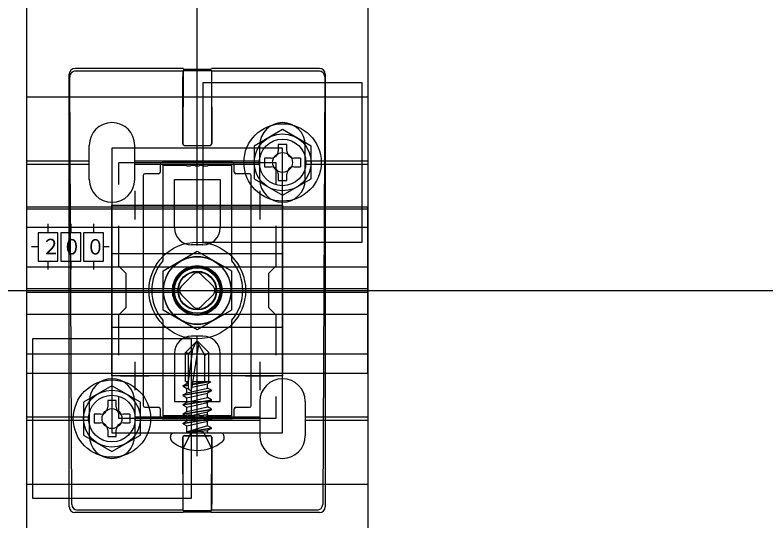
# Model space of a CAD drawing. Units: millimetres, scale not verified. Extents: x -875 to 875, y -1299 to 1292.
# Drawn here: x -291.8 to -159.7, y 295.2 to 384.1 of the extents above; entities that cross this region are included whole.
import ezdxf
from ezdxf.enums import TextEntityAlignment as Align

# ---------------------------------------------------------------- set-up
doc = ezdxf.new("R2010")
doc.units = ezdxf.units.MM
doc.header["$LTSCALE"] = 8
for name, color, linetype in [('0-3_YKK_11', 7, 'Continuous'), ('0-6_YKK_13', 4, 'Continuous'), ('0-8_YKK_D', 6, 'Continuous'), ('0-A_YSS_K', 3, 'Continuous')]:
    doc.layers.add(name, color=color, linetype=linetype)
doc.layers.add('0-5_YKK_12', color=2, linetype='Continuous', lineweight=18)
doc.styles.add('ＭＳ ゴシック', font='')
doc.styles.get('ＭＳ ゴシック').set_extended_font_data('MS Gothic')

msp = doc.modelspace()

# ---------------------------------------------------------------- linework, layer by layer
at = {"layer": '0-3_YKK_11'}
for p, q in [((-270.743, 353.161), (-270.743, 348.161)), ((-248.743, 353.161), (-248.743, 348.161)), ((-273.243, 350.661), (-268.243, 350.661)), ((-251.243, 350.661), (-246.243, 350.661)), ((-270.743, 323.161), (-270.743, 318.161)), ((-248.743, 323.161), (-248.743, 318.161)), ((-273.243, 320.661), (-268.243, 320.661)), ((-251.243, 320.661), (-246.243, 320.661))]:
    msp.add_line(p, q, dxfattribs=at)
msp.add_lwpolyline([(-274.743, 360.661), (-274.743, 310.661), (-244.743, 310.661), (-244.743, 360.661)], close=True, dxfattribs=at)
for points in [[(-273.543, 354.294), (-273.543, 358.161), (-245.943, 358.161), (-245.943, 354.294)], [(-273.543, 324.294), (-273.543, 331.361), (-272.243, 332.661), (-272.243, 338.661), (-273.543, 339.961), (-273.543, 347.027)], [(-245.943, 347.027), (-245.943, 339.961), (-247.243, 338.661), (-247.243, 332.661), (-245.943, 331.361), (-245.943, 324.294)], [(-245.943, 317.027), (-245.943, 313.161), (-273.543, 313.161), (-273.543, 317.027)]]:
    msp.add_lwpolyline(points, dxfattribs=at)
at = {"layer": '0-5_YKK_12'}
msp.add_circle((-259.743, 335.661), 6, dxfattribs=at)
at = {"layer": '0-6_YKK_13'}
for p, q in [((-262.243, 374.661), (-281.243, 374.661)), ((-262.279, 374.218), (-281.152, 374.218)), ((-262.279, 374.218), (-262.244, 374.323)), ((-262.244, 374.323), (-262.277, 361.461)), ((-262.244, 374.323), (-257.242, 374.323)), ((-262.243, 374.661), (-262.208, 374.555)), ((-262.208, 374.555), (-257.278, 374.555)), ((-257.278, 374.555), (-257.243, 374.661)), ((-238.243, 374.661), (-257.243, 374.661)), ((-238.334, 374.218), (-257.207, 374.218)), ((-282.243, 297.659), (-282.243, 373.661)), ((-281.809, 298.097), (-282.152, 373.214)), ((-262.295, 361.443), (-262.295, 373.22)), ((-257.191, 361.443), (-257.191, 373.22)), ((-237.334, 373.214), (-237.677, 298.097)), ((-237.243, 373.661), (-237.243, 297.659)), ((-289.743, 369.661), (-229.743, 369.661)), ((-278.743, 355.161), (-278.743, 361.161)), ((-270.743, 355.161), (-270.743, 361.161)), ((-261.995, 361.143), (-257.491, 361.143)), ((-261.978, 361.161), (-257.508, 361.161)), ((-248.743, 355.161), (-248.743, 361.161)), ((-243.993, 361.311), (-245.493, 361.311)), ((-245.493, 361.311), (-245.493, 360.161)), ((-243.993, 360.161), (-243.993, 361.311)), ((-240.743, 355.161), (-240.743, 361.161)), ((-289.743, 358.461), (-278.743, 358.461)), ((-270.743, 358.461), (-248.743, 358.461)), ((-253.543, 358.161), (-265.943, 358.161)), ((-246.743, 358.911), (-247.893, 358.911)), ((-241.593, 358.911), (-242.743, 358.911)), ((-241.593, 358.911), (-241.593, 357.411)), ((-240.743, 358.461), (-229.743, 358.461)), ((-289.743, 357.861), (-278.743, 357.861)), ((-270.743, 357.861), (-248.743, 357.861)), ((-266.243, 357.861), (-266.243, 356.461)), ((-253.243, 356.461), (-253.243, 357.861)), ((-242.743, 357.411), (-241.593, 357.411)), ((-240.743, 357.861), (-229.743, 357.861)), ((-269.243, 355.861), (-269.243, 315.461)), ((-266.543, 356.161), (-268.943, 356.161)), ((-250.543, 356.161), (-252.943, 356.161)), ((-250.243, 315.461), (-250.243, 355.861)), ((-245.493, 356.161), (-245.493, 355.011)), ((-243.993, 355.011), (-243.993, 356.161)), ((-245.493, 355.011), (-243.993, 355.011)), ((-229.743, 350.02), (-229.743, 350.369)), ((-229.743, 321.13), (-229.743, 350.02)), ((-285.993, 347.37), (-285.993, 345.811)), ((-281.993, 347.37), (-281.993, 345.811)), ((-277.993, 347.37), (-277.993, 345.811)), ((-289.743, 346.811), (-229.743, 346.811)), ((-258.743, 343.661), (-260.743, 343.661)), ((-287.743, 343.311), (-288.914, 343.311)), ((-275.208, 343.311), (-276.243, 343.311)), ((-285.993, 340.811), (-285.993, 339.336)), ((-281.993, 340.811), (-281.993, 339.336)), ((-277.993, 340.811), (-277.993, 339.336)), ((-289.743, 339.811), (-229.743, 339.811)), ((-262.571, 336.368), (-260.45, 338.489)), ((-259.036, 338.489), (-256.915, 336.368)), ((-262.818, 335.961), (-289.743, 335.961)), ((-229.743, 335.961), (-256.668, 335.961)), ((-289.743, 335.361), (-262.818, 335.361)), ((-260.45, 332.832), (-262.571, 334.954)), ((-256.915, 334.954), (-259.036, 332.832)), ((-256.668, 335.361), (-229.743, 335.361)), ((-289.743, 331.511), (-229.743, 331.511)), ((-258.743, 327.661), (-260.743, 327.661)), ((-259.743, 306.561), (-259.743, 327.662)), ((-259.918, 326.661), (-261.793, 324.786)), ((-260.537, 325.335), (-259.918, 326.661)), ((-259.568, 326.661), (-259.918, 326.661)), ((-258.393, 324.322), (-259.743, 326.661)), ((-259.568, 326.661), (-257.693, 324.786)), ((-261.293, 319.661), (-260.537, 325.335)), ((-260.708, 318.408), (-259.454, 326.159)), ((-289.743, 324.511), (-229.743, 324.511)), ((-261.793, 319.661), (-261.793, 324.786)), ((-261.293, 324.579), (-261.793, 324.786)), ((-257.693, 319.661), (-257.693, 324.786)), ((-289.743, 321.13), (-229.743, 321.13)), ((-261.793, 319.661), (-261.293, 319.661)), ((-261.567, 319.661), (-261.567, 319.331)), ((-257.432, 319.637), (-260.595, 319.11)), ((-257.994, 319.661), (-260.575, 319.23)), ((-260.107, 319.661), (-260.52, 319.567)), ((-260.505, 319.661), (-257.693, 319.661)), ((-257.432, 319.637), (-257.693, 319.661)), ((-257.432, 319.637), (-257.432, 319.637)), ((-257.432, 319.637), (-257.432, 319.57)), ((-262.215, 318.957), (-261.567, 319.331)), ((-262.215, 318.957), (-261.293, 319.165)), ((-262.215, 318.839), (-261.293, 319.048)), ((-262.215, 318.839), (-262.215, 318.957)), ((-262.215, 318.839), (-261.567, 318.466)), ((-261.567, 319.331), (-261.293, 319.393)), ((-261.567, 318.466), (-261.293, 318.528)), ((-261.567, 317.683), (-257.919, 318.507)), ((-261.567, 317.683), (-261.567, 318.466)), ((-260.666, 318.669), (-257.919, 319.29)), ((-257.432, 319.57), (-257.919, 319.29)), ((-257.919, 318.507), (-257.919, 319.29)), ((-257.271, 318.133), (-257.919, 318.507)), ((-262.215, 317.309), (-257.271, 318.133)), ((-257.271, 318.016), (-262.215, 317.192)), ((-262.215, 317.309), (-261.567, 317.683)), ((-262.215, 317.192), (-262.215, 317.309)), ((-262.215, 317.192), (-261.567, 316.818)), ((-261.567, 316.818), (-257.919, 317.642)), ((-257.271, 318.016), (-257.919, 317.642)), ((-257.919, 316.859), (-257.919, 317.642)), ((-257.271, 318.016), (-257.271, 318.133)), ((-278.743, 316.161), (-278.743, 310.161)), ((-273.993, 316.311), (-275.493, 316.311)), ((-275.493, 316.311), (-275.493, 315.161)), ((-273.993, 315.161), (-273.993, 316.311)), ((-270.743, 316.161), (-270.743, 310.161)), ((-262.215, 315.661), (-257.271, 316.485)), ((-257.271, 316.368), (-262.215, 315.544)), ((-262.215, 315.661), (-261.567, 316.035)), ((-262.215, 315.544), (-262.215, 315.661)), ((-261.567, 316.035), (-257.919, 316.859)), ((-261.567, 316.035), (-261.567, 316.818)), ((-261.567, 315.17), (-257.919, 315.994)), ((-257.271, 316.485), (-257.919, 316.859)), ((-257.271, 316.368), (-257.919, 315.994)), ((-257.919, 315.211), (-257.919, 315.994)), ((-257.271, 316.368), (-257.271, 316.485)), ((-248.743, 316.161), (-248.743, 310.161)), ((-240.743, 316.161), (-240.743, 310.161)), ((-268.943, 315.161), (-266.543, 315.161)), ((-266.243, 314.861), (-266.243, 313.461)), ((-262.215, 315.544), (-261.567, 315.17)), ((-262.215, 314.014), (-257.271, 314.838)), ((-257.271, 314.72), (-262.215, 313.896)), ((-262.215, 314.014), (-261.567, 314.387)), ((-261.567, 314.387), (-257.919, 315.211)), ((-261.567, 314.387), (-261.567, 315.17)), ((-261.567, 313.522), (-257.919, 314.346)), ((-257.271, 314.838), (-257.919, 315.211)), ((-257.271, 314.72), (-257.919, 314.346)), ((-257.919, 313.563), (-257.919, 314.346)), ((-257.271, 314.72), (-257.271, 314.838)), ((-253.243, 313.461), (-253.243, 314.861)), ((-252.943, 315.161), (-250.543, 315.161)), ((-289.743, 313.461), (-278.743, 313.461)), ((-276.743, 313.911), (-277.893, 313.911)), ((-271.593, 313.911), (-272.743, 313.911)), ((-271.593, 313.911), (-271.593, 312.411)), ((-270.743, 313.461), (-248.743, 313.461)), ((-265.943, 313.161), (-253.543, 313.161)), ((-262.215, 313.896), (-262.215, 314.014)), ((-262.215, 313.896), (-261.567, 313.522)), ((-257.271, 313.072), (-262.215, 312.248)), ((-261.567, 312.739), (-257.919, 313.563)), ((-261.567, 312.739), (-261.567, 313.522)), ((-257.271, 313.072), (-257.919, 312.698)), ((-257.271, 313.072), (-257.271, 313.19)), ((-240.743, 313.461), (-229.743, 313.461)), ((-289.743, 312.861), (-278.743, 312.861)), ((-272.743, 312.411), (-271.593, 312.411)), ((-270.743, 312.861), (-248.743, 312.861)), ((-262.215, 312.366), (-261.567, 312.739)), ((-262.215, 312.248), (-262.215, 312.366)), ((-262.215, 312.248), (-261.567, 311.874)), ((-261.567, 311.874), (-257.919, 312.698)), ((-261.567, 310.861), (-261.567, 311.874)), ((-257.919, 311.916), (-261.509, 310.836)), ((-257.919, 311.916), (-257.919, 312.698)), ((-240.743, 312.861), (-229.743, 312.861)), ((-275.493, 311.161), (-275.493, 310.011)), ((-273.993, 310.011), (-273.993, 311.161)), ((-263.778, 310.661), (-255.708, 310.661)), ((-260.868, 310.661), (-262.193, 308.003)), ((-261.509, 310.836), (-257.271, 311.542)), ((-257.271, 311.424), (-261.509, 310.718)), ((-261.509, 310.718), (-257.919, 311.05)), ((-261.509, 310.718), (-261.509, 310.836)), ((-260.868, 310.661), (-259.743, 311.259)), ((-258.618, 310.661), (-259.743, 311.259)), ((-258.618, 310.661), (-257.293, 308.003)), ((-257.271, 311.424), (-257.919, 311.05)), ((-257.919, 310.861), (-257.919, 311.05)), ((-257.271, 311.424), (-257.271, 311.542)), ((-275.493, 310.011), (-273.993, 310.011)), ((-264.478, 309.799), (-264.478, 309.961)), ((-262.295, 309.878), (-262.295, 298.102)), ((-262.244, 296.998), (-262.277, 309.86)), ((-261.995, 310.178), (-257.491, 310.178)), ((-261.978, 310.161), (-257.508, 310.161)), ((-257.191, 309.878), (-257.191, 298.102)), ((-255.008, 309.799), (-255.008, 309.961)), ((-289.743, 301.661), (-229.743, 301.661)), ((-262.243, 296.661), (-281.249, 296.661)), ((-262.279, 297.103), (-280.81, 297.103)), ((-262.279, 297.103), (-262.244, 296.998)), ((-262.244, 296.998), (-257.242, 296.998)), ((-262.243, 296.661), (-262.208, 296.766)), ((-262.208, 296.766), (-257.278, 296.766)), ((-257.278, 296.766), (-257.243, 296.661)), ((-238.237, 296.661), (-257.243, 296.661)), ((-238.676, 297.103), (-257.207, 297.103))]:
    msp.add_line(p, q, dxfattribs=at)
for points in [[(-229.743, 434.361), (-229.743, 236.961), (-289.743, 236.961), (-289.743, 434.361)], [(-258.743, 372.161), (-258.743, 344.161), (-230.743, 344.161), (-230.743, 372.161)], [(-239.743, 361.047), (-244.743, 363.934), (-249.743, 361.047), (-249.743, 355.274), (-244.743, 352.387), (-239.743, 355.274)], [(-244.743, 350.661), (-244.743, 320.661), (-274.743, 320.661), (-274.743, 350.661)], [(-287.743, 340.811), (-284.243, 340.811), (-284.243, 345.811), (-287.743, 345.811)], [(-283.743, 340.811), (-280.243, 340.811), (-280.243, 345.811), (-283.743, 345.811)], [(-279.743, 340.811), (-276.243, 340.811), (-276.243, 345.811), (-279.743, 345.811)], [(-274.743, 329.161), (-274.743, 342.161), (-244.743, 342.161), (-244.743, 329.161)], [(-265.743, 339.125), (-259.743, 342.589), (-253.743, 339.125), (-253.743, 332.197), (-259.743, 328.732), (-265.743, 332.197)], [(-288.743, 327.161), (-288.743, 299.161), (-260.743, 299.161), (-260.743, 327.161)], [(-269.743, 316.047), (-274.743, 318.934), (-279.743, 316.047), (-279.743, 310.274), (-274.743, 307.387), (-269.743, 310.274)]]:
    msp.add_lwpolyline(points, close=True, dxfattribs=at)
for points in [[(-257.207, 374.218), (-257.242, 374.323), (-257.209, 361.461)], [(-247.893, 358.911), (-247.893, 357.411), (-246.743, 357.411)], [(-265.815, 340.869), (-265.743, 341.064), (-265.743, 357.661), (-261.701, 357.661), (-261.518, 357.541), (-260.968, 357.541), (-260.785, 357.661), (-260.201, 357.661), (-260.018, 357.541), (-259.468, 357.541), (-259.285, 357.661), (-258.701, 357.661), (-258.518, 357.541), (-257.968, 357.541), (-257.785, 357.661), (-253.743, 357.661)], [(-253.743, 357.661), (-253.743, 341.064), (-253.671, 340.869)], [(-263.743, 346.661), (-263.743, 355.161), (-255.743, 355.161), (-255.743, 346.661)], [(-289.743, 350.02), (-289.743, 350.369), (-229.743, 350.369)], [(-289.743, 321.13), (-289.743, 350.02), (-229.743, 350.02)], [(-253.671, 330.452), (-253.743, 330.257), (-253.743, 313.661), (-257.785, 313.661), (-257.968, 313.781), (-258.518, 313.781), (-258.701, 313.661), (-259.285, 313.661), (-259.468, 313.781), (-260.018, 313.781), (-260.201, 313.661), (-260.785, 313.661), (-260.968, 313.781), (-261.518, 313.781), (-261.701, 313.661), (-265.743, 313.661), (-265.743, 330.257), (-265.815, 330.452)], [(-261.293, 318.455), (-261.293, 324.579), (-260.537, 325.335)], [(-263.743, 324.661), (-263.743, 316.161), (-255.743, 316.161), (-255.743, 324.661)], [(-258.393, 319.661), (-258.393, 324.322), (-257.693, 324.786)], [(-277.893, 313.911), (-277.893, 312.411), (-276.743, 312.411)], [(-262.215, 312.366), (-257.271, 313.19), (-257.919, 313.563)], [(-257.271, 311.424), (-257.271, 311.542), (-257.919, 311.916)], [(-257.207, 297.103), (-257.242, 296.998), (-257.209, 309.86)]]:
    msp.add_lwpolyline(points, dxfattribs=at)
for centre, radius in [((-244.743, 358.161), 6.8), ((-244.743, 358.161), 5), ((-244.743, 358.161), 4.1), ((-244.743, 358.161), 1.75), ((-259.743, 335.661), 8.5), ((-259.743, 335.661), 8.5), ((-259.743, 335.661), 5.928), ((-259.743, 335.661), 4.375), ((-259.743, 335.661), 4.25), ((-259.743, 335.661), 4.25), ((-259.743, 335.564), 4.245), ((-259.743, 335.661), 4), ((-259.743, 335.661), 4), ((-259.743, 335.661), 4), ((-259.743, 335.661), 3.4), ((-259.743, 335.661), 3.324), ((-259.743, 335.661), 3.32), ((-274.743, 313.161), 6.8), ((-274.743, 313.161), 5), ((-274.743, 313.161), 4.1), ((-274.743, 313.161), 1.75)]:
    msp.add_circle(centre, radius, dxfattribs=at)
for centre, radius, start, end in [((-281.243, 373.661), 1, 90, 180), ((-281.152, 373.218), 1, 90, 180.2617), ((-238.334, 373.218), 1, 359.7383, 90), ((-238.243, 373.661), 1, 0, 90), ((-274.743, 361.161), 4, 0, 180), ((-244.743, 361.161), 4, 0, 180), ((-246.743, 360.161), 1.25, 270, 0), ((-242.743, 360.161), 1.25, 180, 270), ((-246.743, 356.161), 1.25, 0, 90), ((-242.743, 356.161), 1.25, 90, 180), ((-274.743, 355.161), 4, 180, 0), ((-244.743, 355.161), 4, 180, 0), ((-260.743, 346.661), 3, 180.00001, 269.99999), ((-258.743, 346.661), 3, 270.00001, 359.99999), ((-259.743, 335.661), 8, 139.3793, 220.6207), ((-259.743, 335.661), 8, 319.3793, 40.6207), ((-259.743, 335.661), 4.25, 359.99999, 180.00001), ((-259.743, 337.782), 1, 45, 135), ((-259.744, 335.763), 4.25, 183.27666, 357.50585), ((-261.864, 335.661), 1, 135, 225), ((-257.622, 335.661), 1, 315, 45), ((-259.743, 333.539), 1, 225, 315), ((-260.743, 324.661), 3, 90.00001, 179.99999), ((-258.743, 324.661), 3, 0.00001, 89.99999), ((-274.743, 316.161), 4, 0, 180), ((-244.743, 316.161), 4, 0, 180), ((-260.999, 318.455), 0.294, 180, 270), ((-260.999, 318.455), 0.294, 270, 350.8071), ((-276.743, 315.161), 1.25, 270, 0), ((-272.743, 315.161), 1.25, 180, 270), ((-276.743, 311.161), 1.25, 0, 90), ((-272.743, 311.161), 1.25, 90, 180), ((-263.778, 309.961), 0.7, 90, 180), ((-261.767, 310.861), 0.2, 270, 360), ((-257.719, 310.861), 0.2, 180, 270), ((-255.708, 309.961), 0.7, 0, 90), ((-274.743, 310.161), 4, 180, 0), ((-263.616, 309.799), 0.862, 180, 230.87645), ((-259.743, 314.561), 7, 230.87645, 270), ((-259.743, 314.561), 7, 270, 309.12355), ((-255.87, 309.799), 0.862, 309.12355, 0), ((-244.743, 310.161), 4, 180, 0), ((-280.807, 298.105), 1.002, 180.44387, 269.81844), ((-238.679, 298.105), 1.002, 270.18156, 359.55613)]:
    msp.add_arc(centre, radius, start, end, dxfattribs=at)
for centre, major_axis, ratio, start_param, end_param in [((-262.278, 373.22), (0, -1), 0.017455, 3.1939525, 4.712389), ((-257.208, 373.22), (0, -1), 0.017455, 1.5707963, 3.0892328), ((-261.995, 361.443), (0.212, 0.212), 0.999695, 2.3563468, 3.9268385), ((-261.977, 361.461), (-0.123, -0.275), 0.996125, 5.1323772, 6.702869), ((-257.509, 361.461), (0.123, -0.275), 0.996125, 5.8635017, 7.4339934), ((-257.491, 361.443), (-0.212, 0.212), 0.999695, 2.3563468, 3.9268385), ((-265.943, 357.861), (-0.212, 0.212), 0.999695, 5.4979394, 7.0684312), ((-253.543, 357.861), (0.212, 0.212), 0.999695, 5.4979394, 7.0684312), ((-268.943, 355.861), (-0.212, 0.212), 0.999695, 5.4979394, 7.0684312), ((-266.543, 356.461), (0.212, -0.212), 0.999695, 5.4979394, 7.0684312), ((-252.943, 356.461), (-0.212, -0.212), 0.999695, 5.4979394, 7.0684312), ((-250.543, 355.861), (0.212, 0.212), 0.999695, 5.4979394, 7.0684312), ((-268.943, 315.461), (-0.212, -0.212), 0.999695, 5.4979394, 7.0684312), ((-266.543, 314.861), (0.212, 0.212), 0.999695, 5.4979394, 7.0684312), ((-252.943, 314.861), (-0.212, 0.212), 0.999695, 5.4979394, 7.0684312), ((-250.543, 315.461), (0.212, -0.212), 0.999695, 5.4979394, 7.0684312), ((-265.943, 313.461), (-0.212, -0.212), 0.999695, 5.4979394, 7.0684312), ((-253.543, 313.461), (0.212, -0.212), 0.999695, 5.4979394, 7.0684312), ((-261.995, 309.878), (0.212, -0.212), 0.999695, 2.3563468, 3.9268385), ((-261.977, 309.86), (-0.123, 0.275), 0.996125, 5.8635017, 7.4339934), ((-257.509, 309.86), (0.123, 0.275), 0.996125, 5.1323772, 6.702869), ((-257.491, 309.878), (-0.212, -0.212), 0.999695, 2.3563468, 3.9268385), ((-281.242, 297.667), (0.487, 0.883), 0.991424, 2.0784135, 3.641926), ((-262.278, 298.102), (0, 1), 0.017455, 1.5707963, 3.0892328), ((-257.208, 298.102), (0, 1), 0.017455, 3.1939525, 4.712389), ((-238.244, 297.667), (-0.487, 0.883), 0.991424, 2.6412593, 4.2047718)]:
    msp.add_ellipse(centre, major_axis=major_axis, ratio=ratio, start_param=start_param, end_param=end_param, dxfattribs=at)
at = {"layer": '0-8_YKK_D'}
msp.add_line((-259.743, 343.589), (-259.743, 526.661), dxfattribs=at)
at = {"layer": '0-A_YSS_K'}
msp.add_line((-314.743, 335.661), (805.257, 335.661), dxfattribs=at)

# ---------------------------------------------------------------- texts
at = {"layer": '0-6_YKK_13', "style": 'ＭＳ ゴシック', "width": 0.9}
for s, p in [('２', (-287.149, 341.229)), ('０', (-283.46, 341.189)), ('０', (-279.324, 341.17))]:
    msp.add_text(s, height=2.711, dxfattribs=at).set_placement(p, align=Align.BOTTOM_LEFT)

doc.saveas('drawing.dxf')
